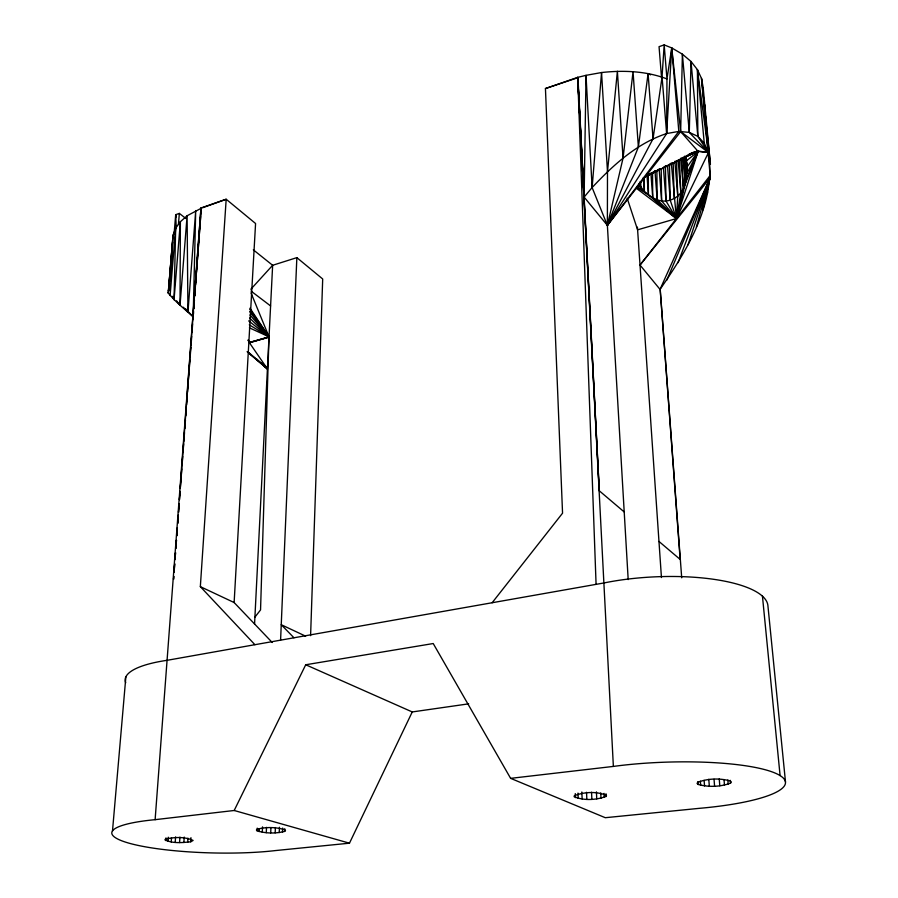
<?xml version="1.0" encoding="UTF-8"?>
<svg xmlns="http://www.w3.org/2000/svg" width="898" height="898" viewBox="0 0 898 898"><rect width="100%" height="100%" fill="white"/><g stroke="black" fill="none" stroke-linecap="round" stroke-linejoin="round"><path stroke-width="1.35" d="M492.126 602.76L562.552 513.185L545.445 88.543L577.728 77.351L584.127 197.089L607.374 225.353L607.486 171.731L601.548 72.536C623.425 70.123 646.234 71.009 666.967 78.923L666.63 133.555L607.374 225.353L628.185 579.592M193.564 311.236L193.171 316.826L180.027 305.208L180.386 221.705L187.11 215.767L201.287 208.224L200.972 212.399M169.329 284.015L168.543 290.93L173.056 235.096L170.104 295.543L175.671 228.215L173.056 235.096L168.229 293.118L174.055 299.595L175.671 228.215L180.386 221.705L174.055 299.595L180.027 305.208L187.11 215.767L187.929 312.279L183.349 307.228M596.081 584.351L577.728 77.351L586.012 75.342L584.127 197.089L592.119 187.547L601.548 72.536L586.012 75.342L592.119 187.547L607.374 225.353L680.662 131.602L682.39 54.161L671.738 47.92L664.172 44.9L659.053 46.674L661.568 77.946M690.708 153.446L698.105 151.448L708.466 152.548L704.256 143.164L697.836 136.361L689.294 132.399L691.011 61.479L682.39 54.161L689.294 132.399L708.466 152.548C716.503 202.566 687.374 249.902 660.03 289.392L640.016 265.045L710.15 175.514L701.495 78.452L697.42 69.651L691.011 61.479L697.836 136.361L708.466 152.548L676.43 218.562L637.602 229.832L661.444 577.537M247.96 340.219L249.487 342.486L268.985 337.132L260.543 609.922L254.909 617.139M310.596 635.661L322.696 278.986L296.856 257.636L272.644 265.292L250.834 289.246M284.644 831.402L285.474 830.616L284.879 829.797C276.079 826.991 266.122 826.878 257.187 829.202L256.435 829.999L257.109 830.818C265.887 833.546 275.742 833.67 284.644 831.402L284.745 828.731M279.233 832.581L279.446 827.249M282.488 832.076L282.657 828.068M270.713 832.884L270.938 827.563M280.591 640.083L296.856 257.636M275.17 832.861L275.394 827.529M266.279 832.67L266.515 827.339M259.129 831.582L259.253 828.899M262.283 832.21L262.53 826.878M257.109 830.818L257.232 828.136M254.561 624.076L272.644 265.292L253.326 249.835M247.118 351.668L267.391 368.842L249.476 342.8L248.331 340.005M272.24 642.497L234.131 602.547L255.571 223.512L226.184 199.244L200.984 207.977L155.118 819.672A100.295 17.466 1.5 0 0 131.871 843.952A100.295 17.466 1.5 0 0 275.293 850.586L349.468 843.188L412.249 711.946L468.689 703.841M636.413 188.311L676.43 218.562L677.754 196.067L676.564 161.685M190.702 841.796L193.137 840.438C184.853 836.554 174.257 837.059 165.4 839.102L164.918 839.843C172.641 843.682 182.272 842.683 190.702 841.796L190.96 837.699M187.693 842.257L187.963 838.171M179.566 842.537L179.937 837.104M785.503 782.046L767.88 605.353A112.205 34.629 -2.7 0 0 603.793 582.993L254.909 644.697L200.344 586.652L226.184 199.244L202.6 207.752M183.866 842.515L184.225 837.071M661.972 77.913L664.172 44.9L666.967 78.923L671.738 47.92L680.662 131.602L698.105 151.448L676.43 218.562L644.371 191.375L638.68 184.169M175.211 842.335L175.593 836.891M165.804 840.607L166.007 837.868M167.982 841.314L168.274 837.217M171.226 841.909L171.507 837.823M194.372 300.078L193.766 308.452L194.417 300.112M194.675 295.891L201.287 208.224M174.077 572.262L174.695 563.888L174.077 572.262M177.366 527.597L176.749 535.971L177.31 528.989M177.681 523.411L178.298 515.037M178.511 512.253L179.129 503.879L178.567 512.242M180.049 491.318L179.432 499.692L180.027 492.699M200.984 207.977L180.262 488.523L180.958 480.138M177.725 523.411L178.253 516.429M181.273 475.951L181.8 468.969M182.215 463.39L182.732 456.409M183.046 452.222L183.675 443.848M183.888 441.053L184.505 432.679M184.82 428.492L185.448 420.118M185.763 415.931L186.279 408.949M186.593 404.762L187.222 396.388M187.536 392.202L188.165 383.828M188.479 379.63L188.995 372.659M189.411 367.069L189.938 360.098M190.253 355.9L190.87 347.526M191.083 344.742L191.712 336.368M192.026 332.17L192.643 323.796M192.958 319.609L193.485 312.639M194.731 295.936L195.349 287.584M195.562 284.801L196.191 276.449M196.494 272.262L197.122 263.911M197.437 259.735L198.054 251.384M198.267 248.6L198.896 240.249M199.199 236.073L199.827 227.71M200.142 223.535L200.658 216.575M702.887 91.618L703.179 87.634L701.495 78.452L710.408 164.244L703.179 87.634M187.929 312.279L195.719 210.559L193.171 316.826L185.628 308.912M174.1 233.94L175.705 214.667L179.342 213.398L185.965 218.573M178.433 224.421L179.342 213.398M172.562 242.179L168.229 293.118L168.397 292.31M112.497 830.998L125.866 676.879M607.486 171.731L617.386 71.29L623.055 158.104L607.374 225.353L678.821 131.422L671.738 47.92L666.63 133.555C636.895 143.321 613.132 165.131 592.119 187.547M168.532 290.918L169.239 283.948M169.52 281.164L170.227 274.204M170.654 270.017L171.069 265.842M636.951 187.267L652.734 197.796L676.43 218.562L686.622 178.612L686.723 162.875M169.632 281.254L170.104 277.112M623.055 158.104L633.045 71.638L638.377 147.025L607.374 225.353L609.405 221.683M638.377 147.025L648.087 73.569L650.579 74.86M607.374 225.353L653.037 138.786L662.073 77.026L666.63 133.555L678.821 131.422L689.294 132.399M650.893 173.067L652.734 197.796L657.168 199.771L676.43 218.562L680.852 192.711L679.46 159.541M702.696 206.91L702.954 209.672L710.094 177.894L709.88 175.121L710.094 177.894L696.377 227.014M659.177 169.004L661.635 200.86L676.43 218.562L683.4 188.614L698.105 151.448L691.415 153.378M606.116 796.436L606.453 795.415C596.755 791.138 584.205 791.924 574.35 795.662L574.114 796.683C583.857 800.848 596.238 800.073 606.116 796.436L605.982 793.753M688.014 244.806L710.094 177.894L640.016 265.045M678.069 262.676L710.094 177.894L660.03 289.392M684.703 156.252L686.622 178.612L698.105 151.448L688.822 154.321M666.776 280.221L710.094 177.894M155.118 819.672L234.187 810.49L305.724 664.767L433.218 643.54L510.625 778.353L605.286 817.708L698.992 808.368A117.975 24.01 -1.8 0 0 777.399 774.11A117.975 24.01 -1.8 0 0 613.368 766.421L510.625 778.353M686.005 159.025L687.206 172.944L698.105 151.448L686.24 160.978L687.082 167.017L698.105 151.448M654.968 170.687L657.168 199.771C667.259 203.723 679 198.323 683.4 188.614L681.885 158.329M730.523 783.123L731.275 782.012L730.343 780.968C719.859 778.038 707.893 778.353 697.724 782.304L697.084 783.415L698.105 784.448C708.544 787.288 720.376 786.962 730.523 783.123L730.287 780.34M649.681 173.696L645.426 176.682L697.813 150.999L708.466 152.548L697.42 69.651L697.836 136.361M654.81 171.181L645.426 176.682L697.813 150.999L692.504 152.649M659.278 169.239L645.426 176.682L659.828 169.251M668.045 165.052L670.076 164.098M674.825 161.719L697.813 150.999L690.461 153.715M681.818 158.194L697.813 150.999L686.948 155.545M663.813 166.916L667.034 165.535M545.445 88.543L576.651 78.104M249.487 342.486L269.007 336.817L250.98 292.827M249.476 342.8L268.985 337.132M254.909 644.697L167.129 660.311A96.097 25.582 2.2 0 0 125.698 682.749M234.187 810.49L349.468 843.188M305.724 664.767L412.249 711.946M249.386 327.837L269.007 336.817L249.981 308.182M200.344 586.652L234.131 602.547M305.623 636.166L281.242 624.705L293.96 637.771M638.197 185.751L640.656 187.087L640.611 181.564M249.296 324.829L269.007 336.817L249.734 309.282M637.333 186.896L644.371 191.375L644.281 177.411M680.662 131.602L708.466 152.548M251.013 291.064L270.601 305.937M248.69 320.912L269.007 336.817L249.689 311.595M613.368 766.421L577.728 77.351L599.28 490.791L624.211 511.95M658.964 541.438L680.145 559.409L660.097 288.628M248.454 352.746L267.391 368.842L261.879 363.196M248.432 352.252L267.391 368.842L256.401 358.762M249.61 318.038L269.007 336.817L250.003 314.996M176.58 300.808L180.027 305.208M663.442 168.038L666.035 201.029L676.43 218.562L671.277 162.796M172.293 296.34L174.055 299.595M667.495 165.726L670.256 200.276L676.43 218.562M627.152 198.155L637.602 229.832L637.412 227.127M685.196 156.903L686.24 160.978L686.005 158.261M176.176 216.878L175.705 214.667L176.255 228.496M685.937 158.194L686.24 160.978M762.436 596.07L780.093 775.591M697.42 69.651L704.256 143.164M707.31 190.387L707.568 193.171M686.319 158.766L687.082 167.017M683.075 157.386L685.342 183.877L683.782 157.464M680.83 158.194L683.4 188.614M678.17 160.697L680.852 192.711M727.829 780.025L728.177 784.19M674.881 161.314L677.754 196.067M724.024 779.565L724.473 785.099M719.242 778.869L719.792 785.784M704.503 104.37L705.053 111.341M705.39 115.528L705.828 121.107M706.277 126.697L706.603 130.872M709.813 171.338L710.15 175.514M686.094 159.058L687.206 172.944M714.033 779.262L714.584 786.154M708.791 779.307L709.33 786.199M704.459 104.291L704.986 111.24M705.413 116.796L705.727 120.961M706.266 127.898L706.479 130.681M704.122 780.384L704.537 785.907M648.087 73.569L653.037 138.786M700.361 781.159L700.676 785.301M697.892 781.675L698.105 784.448M660.165 288.696L681.705 577.796M647.02 175.604L648.435 194.967L648.3 174.392M643.383 177.535L644.371 191.375M640.263 181.576L640.656 187.087M685.084 156.308L686.622 178.612M577.953 77.666L599.28 490.791M604.04 793.394L604.242 797.413M600.751 792.912L601.009 798.255M596.418 791.879L596.743 798.883M591.546 792.227L591.872 799.231M586.529 792.272L586.843 799.265M581.837 791.991L582.14 798.995M577.998 793.091L578.211 798.434M575.281 793.619L575.45 797.637M673.186 162.594L674.196 198.604M669.448 164.312L670.256 200.276M665.429 166.096L666.035 201.029M661.209 168.656L661.635 200.86M656.876 170.553L657.168 199.771M652.532 172.551L652.734 197.796M702.932 206.899L702.954 209.672M173.763 576.449L173.561 579.244L173.763 576.449M175.514 552.73L174.998 559.701L175.537 552.719M176.446 540.158L175.828 548.532L176.479 540.158"/></g></svg>
